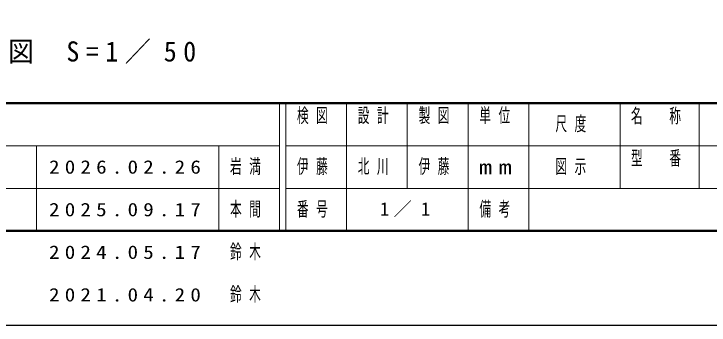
# Model space of a CAD drawing. Units: millimetres on the paper, enlarged 50 times. Extents: x -20075 to 825, y -773 to 14073.
# Drawn here: x -14359 to -8644, y -773 to 1783 of the extents above; entities that cross this region are included whole.
import ezdxf

# ---------------------------------------------------------------- set-up
doc = ezdxf.new("R2010")
doc.units = ezdxf.units.MM
doc.header["$LTSCALE"] = 50
doc.layers.add('A3図枠', color=7, linetype='Continuous', lineweight=25)
doc.layers.add('線', color=2, linetype='Continuous', lineweight=25)
doc.layers.add('図面プロファイル', color=7, linetype='Continuous')
doc.styles.add('ＭＳ ゴシック', font='')
doc.styles.get('ＭＳ ゴシック').set_extended_font_data('MS Gothic')

msp = doc.modelspace()

# ---------------------------------------------------------------- linework, layer by layer
at = {"layer": 'A3図枠', "lineweight": 50}
for p, q in [((-19250, 1050), (0, 1050)), ((-19250, 0), (0, 0))]:
    msp.add_line(p, q, dxfattribs=at)
at = {"layer": 'A3図枠', "color": 211, "lineweight": 13}
for p, q in [((-12175, 1050), (-12175, 0)), ((-12125, 1050), (-12125, 0)), ((-11625, 1050), (-11625, 350)), ((-11125, 1050), (-11125, 350)), ((-10625, 1050), (-10625, 0)), ((-10125, 1050), (-10125, 350)), ((-9375, 1050), (-9375, 350)), ((-9375, 700), (-3500, 700)), ((-12125, 350), (0, 350))]:
    msp.add_line(p, q, dxfattribs=at)
at = {"layer": 'A3図枠', "lineweight": 13}
for p, q in [((-8725, 1050), (-8725, 350)), ((-19250, 700), (-12175, 700)), ((-14175, 700), (-14175, 0)), ((-12675, 700), (-12675, 0)), ((-12125, 700), (-9375, 700)), ((-19250, 350), (-12175, 350)), ((-11625, 350), (-11625, 0)), ((-10125, 350), (-10125, 0))]:
    msp.add_line(p, q, dxfattribs=at)
at = {"layer": '線', "color": 7}
msp.add_lwpolyline([(-20074.9, -773.06), (824.9, -773.06), (824.9, 14072.96), (-20074.9, 14072.96)], close=True, dxfattribs=at)

# ---------------------------------------------------------------- texts
at = {"layer": 'A3図枠', "color": 4, "char_height": 117.3, "style": 'ＭＳ ゴシック'}
for s, insert, attachment_point in [('\\T1.64;\\W0.6;検図', (-11875, 1008.33), 2), ('\\T1.64;\\W0.6;設計', (-11375, 1008.33), 2), ('\\T1.64;\\W0.6;製図', (-10875, 1008.33), 2), ('\\T1.64;\\W0.6;単位', (-10375, 1008.33), 2), ('\\T1.64;\\W0.6;名\u3000称', (-9050, 1005.14), 2), ('\\T1.64;\\W0.6;尺度', (-9750, 875), 5), ('\\T1.64;\\W0.6;型\u3000番', (-9050, 658.33), 2), ('\\T1.64;\\W0.6;図示', (-9750, 525), 5), ('\\T1.5;\\W1.35;mm', (-10375, 525), 5), ('\\T1.64;\\W0.6;番号', (-11875, 175), 5), ('\\T1.64;\\W0.6;備考', (-10375, 175), 5)]:
    msp.add_mtext(s, dxfattribs=dict(at, insert=insert, attachment_point=attachment_point))
at = {"layer": '図面プロファイル', "attachment_point": 5, "style": 'ＭＳ ゴシック'}
for s, insert, char_height in [('\\T1.64;\\W0.6;伊藤', (-11875, 525), 117.3), ('\\T1.64;\\W0.6;北川', (-11375, 525), 117.3), ('\\T1.64;\\W0.6;伊藤', (-10875, 525), 117.3), ('\\T1.5;1／1', (-11125, 175), 110), ('\\T1.64;\\W0.6;鈴木', (-12425, -175), 117.3), ('\\T1.5;\\W1.15;2024.05.17', (-13425, -175), 110), ('\\T1.64;\\W0.6;鈴木', (-12425, -525), 117.3), ('\\T1.5;\\W1.15;2021.04.20', (-13425, -525), 110)]:
    msp.add_mtext(s, dxfattribs=dict(at, insert=insert, char_height=char_height))
at = {"layer": '線', "color": 7, "style": 'ＭＳ ゴシック'}
for s, insert, char_height, attachment_point in [('\\T1.5;\\W0.95;立面図\\~S=1／50', (-15050, 1465.03), 165, 4), ('\\T1.5;\\W1.15;2026.02.26', (-13425, 525), 110, 5), ('\\T1.64;\\W0.6;岩満', (-12425, 525), 117.3, 5), ('\\T1.5;\\W1.15;2025.09.17', (-13425, 175), 110, 5), ('\\T1.64;\\W0.6;本間', (-12425, 175), 117.3, 5)]:
    msp.add_mtext(s, dxfattribs=dict(at, insert=insert, char_height=char_height, attachment_point=attachment_point))

doc.saveas('drawing.dxf')
